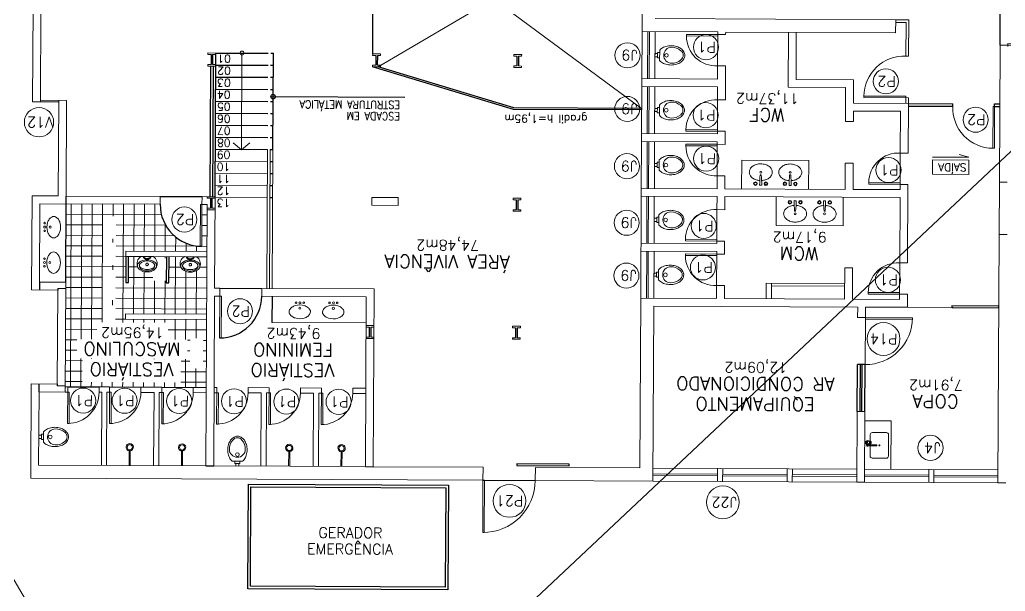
# Model space of a CAD drawing. Extents: x -1057 to 3416, y -340 to 4111.
# Drawn here: x -780.42 to -761.57, y 262.27 to 273.2 of the extents above; entities that cross this region are included whole.
import ezdxf
from ezdxf.enums import TextEntityAlignment as Align

# ---------------------------------------------------------------- set-up
doc = ezdxf.new("R2010")
doc.units = 0
doc.header["$LTSCALE"] = 50
doc.linetypes.add('CONTINU', pattern=[0])
doc.linetypes.add('DASHDOT', pattern=[1, 0.5, -0.25, 0, -0.25])
doc.layers.add('0.1', color=8, linetype='Continuous', lineweight=13)
doc.layers.add('medir projeto', color=6, linetype='Continuous')
doc.styles.add('80X50', font='romans.shx')
doc.styles.get("Standard").update_dxf_attribs({"font": 'romans.shx'})

# ---------------------------------------------------------------- blocks, each defined once
blk = doc.blocks.new('P60')
at = {"color": 252}
blk.add_lwpolyline([(-0.6, 0.06), (0, 0.06), (0, 0.03), (-0.6, 0.03)], close=True, dxfattribs=at)
at = {"color": 8}
blk.add_arc((-0.029, 0.06), 0.571, 87.1025, 180, dxfattribs=at)
blk = doc.blocks.new('Vaso')
for points in [[(0.03, -0.05), (0.03, 0), (-0.03, 0), (-0.03, -0.05)], [(0.05, -0.09), (0.05, -0.05), (-0.05, -0.05), (-0.05, -0.09)]]:
    blk.add_lwpolyline(points)
for points in [[(0.183, -0.31, -0.071776), (0.168, -0.413, -0.083144), (0.129, -0.494, -0.106699), (0.065, -0.552, -0.132564), (-0.002, -0.57, -0.132564), (-0.069, -0.552, -0.106699), (-0.133, -0.494, -0.083144), (-0.172, -0.413, -0.071776), (-0.187, -0.31, -0.071776), (-0.172, -0.207, -0.083144), (-0.133, -0.126, -0.060171), (-0.1, -0.09), (0.096, -0.09, -0.060171), (0.129, -0.126, -0.083144), (0.168, -0.207, -0.071776)], [(-0.088, -0.497, 0.2474), (0, -0.541, 0.2474), (0.088, -0.497, 0.197858), (0.152, -0.318, 0.418329), (0, -0.168, 0.418329), (-0.152, -0.318, 0.197858)]]:
    blk.add_lwpolyline(points, format="xyb", close=True)
blk.add_circle((-0.002, -0.22), 0.0352)
blk = doc.blocks.new('PIA')
for p, q in [((0, 0.245), (0.044, 0.245)), ((0.01, 0.23), (0.01, 0.06)), ((0.01, 0.215), (0.031, 0.215)), ((0.03, 0.175), (0.01, 0.175))]:
    blk.add_line(p, q)
blk.add_lwpolyline([(-0.01, 0.23), (-0.01, 0.06)])
for points in [[(0.08, 0.173), (0.08, 0.21, 0.133256), (0.078, 0.217, 0.106756), (0.073, 0.223, 0.082828), (0.065, 0.227, 0.071352), (0.055, 0.228, 0.071352), (0.045, 0.227, 0.082828), (0.037, 0.223, 0.106756), (0.032, 0.217, 0.133256), (0.03, 0.21), (0.03, 0.173)], [(-0.01, 0.175), (-0.205, 0.175, 0.414214), (-0.245, 0.135), (-0.245, -0.135, 0.414214), (-0.205, -0.175), (0.205, -0.175, 0.414214), (0.245, -0.135), (0.245, 0.135, 0.414214), (0.205, 0.175), (0.08, 0.175)]]:
    blk.add_lwpolyline(points, format="xyb")
blk.add_lwpolyline([(0.03, 0.173, 0.133256), (0.032, 0.166, 0.106756), (0.037, 0.16, 0.082828), (0.045, 0.157, 0.071352), (0.055, 0.155, 0.071352), (0.065, 0.157, 0.082828), (0.073, 0.16, 0.106756), (0.078, 0.166, 0.133256), (0.08, 0.173, 0.133256), (0.078, 0.179, 0.106756), (0.073, 0.185, 0.082828), (0.065, 0.189, 0.071352), (0.055, 0.19, 0.071352), (0.045, 0.189, 0.082828), (0.037, 0.185, 0.106756), (0.032, 0.179, 0.133256)], format="xyb", close=True)
at = {"color": 8}
for points in [[(0.046, 0.245, 0.263265), (0.037, 0.23), (0.037, 0.223)], [(0.073, 0.223), (0.073, 0.23, 0.546464), (0.048, 0.246, 0.546464)]]:
    blk.add_lwpolyline(points, format="xyb", dxfattribs=at)
blk.add_lwpolyline([(0.062, 0.165, 0.133256), (0.062, 0.167, 0.106756), (0.06, 0.169, 0.082828), (0.058, 0.17, 0.071352), (0.055, 0.171, 0.071352), (0.052, 0.17, 0.082828), (0.05, 0.169, 0.106756), (0.048, 0.167, 0.133256), (0.047, 0.165, 0.133256), (0.048, 0.163, 0.106756), (0.05, 0.162, 0.082828), (0.052, 0.16, 0.071352), (0.055, 0.16, 0.071352), (0.058, 0.16, 0.082828), (0.06, 0.162, 0.106756), (0.062, 0.163, 0.133256)], format="xyb", close=True, dxfattribs=at)
blk.add_circle((0, 0), 0.01)
for centre, radius, start, end in [((0, 0.23), 0.015, 311.8103, 228.1897), ((0, 0.23), 0.01, 0.0002, 180.0002), ((0.044, 0.255), 0.01, 270, 294.62), ((0, 0.06), 0.01, 180.0001, 0.0001)]:
    blk.add_arc(centre, radius, start, end)
for centre, radius, start, end in [((0.055, 0.23), 0.035, 315.5847, 154.6231), ((0.055, 0.23), 0.035, 205.3769, 224.4153), ((0, 0.06), 0.0125, 143.1301, 36.8699)]:
    blk.add_arc(centre, radius, start, end, dxfattribs=at)
blk = doc.blocks.new('Cuba')
blk.add_lwpolyline([(0.001, 0.05), (-0.007, 0.05, -0.389688), (-0.009, 0.052, -0.017234), (-0.019, 0.248, -0.418769), (-0.017, 0.25), (0.001, 0.25), (0.019, 0.25, -0.418769), (0.021, 0.248, -0.017234), (0.011, 0.052, -0.389688), (0.009, 0.05)], format="xyb", close=True)
blk.add_lwpolyline([(-0.016, 0.16, 0.059592), (-0.087, 0.147, 0.084248), (-0.156, 0.113, 0.106469), (-0.205, 0.058, 0.130159), (-0.22, 0, 0.130159), (-0.205, -0.058, 0.106469), (-0.156, -0.113, 0.084248), (-0.087, -0.147, 0.073281), (0, -0.16, 0.073281), (0.087, -0.147, 0.084248), (0.156, -0.113, 0.106469), (0.205, -0.058, 0.130159), (0.22, 0, 0.130159), (0.205, 0.058, 0.106469), (0.156, 0.113, 0.084248), (0.087, 0.147, 0.058268), (0.018, 0.159, 0.073281)], format="xyb")
for centre, radius in [((-0.099, 0.22), 0.035), ((0.101, 0.22), 0.035), ((0, 0), 0.0175)]:
    blk.add_circle(centre, radius)
at = {"color": 8}
for centre, radius in [((-0.099, 0.22), 0.025), ((-0.099, 0.22), 0.024), ((0.101, 0.22), 0.025), ((0.101, 0.22), 0.024)]:
    blk.add_circle(centre, radius, dxfattribs=at)
blk = doc.blocks.new('ÁREA')
for p in [(0.00005, 0.00376), (0, 0)]:
    blk.add_attdef('COMPARTIMENTO', text='', height=0.0025).set_placement(p, align=Align.CENTER)
at = {"color": 1}
for p in [(-0.00005, -0.00376), (-0.0001, -0.00752)]:
    blk.add_attdef('ÁREA', text='', height=0.002, dxfattribs=at).set_placement(p, align=Align.CENTER)
blk = doc.blocks.new('P80')
for points in [[(0, 0.86), (0, 0.83), (0.15, 0.83), (0.15, 0.86)], [(0, 0), (0, 0.03), (0.15, 0.03), (0.15, 0)]]:
    blk.add_lwpolyline(points)
blk.add_lwpolyline([(-0.8, 0.06), (0, 0.06), (0, 0.03), (-0.8, 0.03)], close=True)
at = {"color": 8}
blk.add_arc((-0.025, 0.056), 0.775, 88.1408, 179.6698, dxfattribs=at)
blk = doc.blocks.new('Chuveiro')
at = {"lineweight": -2}
for p, q in [((-0.28, 0), (-0.301, 0)), ((0, 0), (-0.28, 0)), ((-0.28, -0.02), (-0.301, -0.02)), ((0, -0.02), (-0.28, -0.02))]:
    blk.add_line(p, q, dxfattribs=at)
at = {"color": 8, "lineweight": -2}
blk.add_circle((-0.35, -0.01), 0.05, dxfattribs=at)
at = {"lineweight": -2}
blk.add_arc((-0.35, -0.01), 0.07, 8.2132, 351.7868, dxfattribs=at)
blk = doc.blocks.new('MIC')
for p, q in [((0, 0), (0, 0.111)), ((0.294, 0.002), (0.294, 0)), ((0, -0.112), (0, 0)), ((0.294, 0), (0.294, -0.002))]:
    blk.add_line(p, q)
for points in [[(0, 0.053, -0.473116), (0.005, 0.056), (0.025, 0.051, -0.362542), (0.031, 0.043), (0.033, 0.028, 0.564769), (0.039, 0.023)], [(0.002, 0.08), (0.034, 0.057, -0.1805), (0.041, 0.045), (0.043, 0.032, 0.35029), (0.049, 0.026, -0.252034), (0.063, 0.019)], [(0.064, 0.016, -0.100603), (0.082, 0.1, -0.114611), (0.123, 0.161, -0.309836), (0.21, 0.175, -0.309836)], [(0.161, -0.146), (0.165, -0.147, 0.189039), (0.197, -0.145, 0.189014), (0.26, -0.08, 0.116802), (0.275, 0, 0.116802), (0.26, 0.08, 0.189014), (0.197, 0.145, 0.189039), (0.165, 0.147), (0.161, 0.146)], [(0, -0.053, 0.473116), (0.005, -0.056), (0.025, -0.052, 0.362542), (0.031, -0.043), (0.033, -0.029, -0.564769), (0.039, -0.023)], [(0.002, -0.081), (0.034, -0.057, 0.1805), (0.041, -0.046), (0.043, -0.032, -0.35029), (0.049, -0.026, 0.252034), (0.063, -0.02)], [(0.064, -0.016, 0.100603), (0.082, -0.1, 0.114611), (0.123, -0.161, 0.309836), (0.21, -0.175, 0.309836)]]:
    blk.add_lwpolyline(points, format="xyb")
blk.add_lwpolyline([(0.247, 0), (0.247, -0.008, -0.102017), (0.231, -0.09, -0.100634), (0.2, -0.137, -0.31043), (0.159, -0.144, -0.029837), (0.153, -0.143, -0.193887), (0.101, -0.08, -0.096635), (0.085, 0, -0.096635), (0.101, 0.08, -0.193887), (0.153, 0.142, -0.029837), (0.159, 0.144, -0.31043), (0.2, 0.137, -0.100634), (0.231, 0.09, -0.102017), (0.247, 0.008)], format="xyb", close=True)
blk.add_circle((0.046, 0), 0.0075)
at = {"linetype": 'DASHDOT'}
blk.add_circle((0.152, 0), 0.024, dxfattribs=at)
for centre, radius, start, end in [((0.138, 0.032), 0.161, 69.9635, 146.7254), ((0.014, 0.111), 0.0142, 142.0649, 179.055), ((0.046, 0), 0.024, 251.9674, 108.0326), ((0.139, 0.048), 0.146, 35.2589, 68.1534), ((0.035, -0.011), 0.264, 26.2626, 32.6613), ((-0.029, -0.043), 0.336, 21.0674, 26.2626), ((0.16, 0.03), 0.134, 1.8451, 21.0674), ((-0.722, 0.002), 1.016, 360, 1.8451), ((0.014, -0.111), 0.0142, 180.945, 217.9351), ((0.138, -0.032), 0.161, 213.2746, 290.0365), ((0.139, -0.048), 0.146, 291.8466, 324.7411), ((0.035, 0.011), 0.264, 327.3387, 333.7374), ((-0.029, 0.043), 0.336, 333.7374, 338.9326), ((0.16, -0.03), 0.134, 338.9326, 358.1549), ((-0.722, -0.002), 1.016, 358.1549, 360)]:
    blk.add_arc(centre, radius, start, end)

msp = doc.modelspace()

# ---------------------------------------------------------------- linework, layer by layer
at = {"layer": '0.1', "color": 8, "linetype": 'CONTINU', "lineweight": -2}
for p, q in [((-773.665, 272.55), (-773.652, 275.3)), ((-761.664, 272.718), (-761.661, 273.518)), ((-776.756, 272.536), (-776.756, 272.346)), ((-776.726, 272.536), (-776.726, 272.346)), ((-776.679, 269.815), (-776.665, 272.565)), ((-776.665, 272.565), (-775.665, 272.56)), ((-775.615, 272.56), (-775.565, 272.56)), ((-775.574, 270.72), (-775.565, 272.56)), ((-773.606, 272.52), (-773.607, 272.33)), ((-773.576, 272.52), (-773.577, 272.33)), ((-770.906, 272.507), (-770.907, 272.317)), ((-770.876, 272.507), (-770.877, 272.317)), ((-776.767, 272.316), (-776.779, 269.816)), ((-776.717, 272.316), (-776.729, 269.816)), ((-776.667, 272.335), (-775.667, 272.33)), ((-775.617, 272.33), (-775.567, 272.33)), ((-770.971, 271.487), (-773.667, 272.3)), ((-770.966, 271.517), (-773.561, 272.3)), ((-776.668, 272.105), (-775.668, 272.1)), ((-775.618, 272.1), (-775.568, 272.1)), ((-776.669, 271.875), (-775.669, 271.87)), ((-775.619, 271.87), (-775.569, 271.87)), ((-776.67, 271.645), (-775.67, 271.64)), ((-775.62, 271.64), (-775.57, 271.64)), ((-773.052, 271.717), (-775.608, 271.73)), ((-768.521, 271.475), (-770.971, 271.487)), ((-768.521, 271.505), (-770.966, 271.517)), ((-763.42, 271.6), (-762.57, 271.596)), ((-763.42, 271.55), (-762.57, 271.546)), ((-762.57, 271.546), (-762.57, 271.596)), ((-761.77, 271.592), (-761.67, 271.591)), ((-761.77, 271.542), (-761.77, 271.592)), ((-761.77, 271.542), (-761.67, 271.541)), ((-776.671, 271.415), (-775.671, 271.41)), ((-775.621, 271.41), (-775.571, 271.41)), ((-776.672, 271.185), (-775.672, 271.18)), ((-775.622, 271.18), (-775.572, 271.18)), ((-776.673, 270.955), (-775.673, 270.95)), ((-775.623, 270.95), (-775.573, 270.95)), ((-776.674, 270.725), (-775.674, 270.72)), ((-775.624, 270.72), (-775.574, 270.72)), ((-775.626, 270.49), (-775.576, 270.49)), ((-775.627, 270.26), (-775.577, 270.26)), ((-775.628, 270.03), (-775.578, 270.03)), ((-779.537, 268.179), (-779.529, 269.829)), ((-777.729, 269.82), (-776.929, 269.817)), ((-776.769, 269.786), (-776.77, 269.596)), ((-776.739, 269.786), (-776.74, 269.596)), ((-775.629, 269.8), (-775.579, 269.8)), ((-770.919, 269.757), (-770.92, 269.567)), ((-770.889, 269.757), (-770.89, 269.567)), ((-778.385, 268.674), (-778.387, 268.174)), ((-778.337, 268.173), (-778.335, 268.673)), ((-777.61, 268.67), (-777.612, 268.17)), ((-777.562, 268.17), (-777.56, 268.67)), ((-780.037, 268.182), (-780.038, 268.032)), ((-779.688, 268.06), (-779.688, 268.03)), ((-778.387, 268.174), (-778.337, 268.173)), ((-777.612, 268.17), (-777.562, 268.17)), ((-776.588, 268.065), (-775.788, 268.061)), ((-775.588, 267.91), (-775.591, 267.41)), ((-773.731, 267.321), (-773.732, 267.131)), ((-773.701, 267.321), (-773.702, 267.131)), ((-770.931, 267.307), (-770.932, 267.117)), ((-770.901, 267.307), (-770.902, 267.117)), ((-764.399, 265.705), (-764.395, 266.605)), ((-764.245, 266.604), (-764.395, 266.605)), ((-764.339, 265.704), (-764.335, 266.604)), ((-764.309, 265.704), (-764.305, 266.604)), ((-764.249, 265.704), (-764.245, 266.604)), ((-780.047, 266.082), (-780.047, 266.232)), ((-779.697, 266.23), (-779.697, 266.2)), ((-779.497, 266.179), (-778.897, 266.176)), ((-778.697, 266.175), (-778.097, 266.172)), ((-777.697, 266.17), (-777.097, 266.167)), ((-776.854, 264.666), (-776.704, 264.665)), ((-773.804, 264.651), (-773.654, 264.65)), ((-771.556, 264.39), (-770.556, 264.385))]:
    msp.add_line(p, q, dxfattribs=at)
at = {"layer": '0.1', "color": 8, "linetype": 'DASHDOT', "ltscale": 0.3}
for p, q in [((-773.652, 275.3), (-768.521, 271.505)), ((-773.561, 272.3), (-768.502, 275.275))]:
    msp.add_line(p, q, dxfattribs=at)
at = {"layer": '0.1', "color": 7}
for p, q in [((-768.513, 272.975), (-768.502, 275.275)), ((-780.161, 273.433), (-780.17, 271.633)), ((-780.011, 273.432), (-780.02, 271.632)), ((-763.662, 273.201), (-768.262, 273.224)), ((-763.663, 272.951), (-763.662, 273.201)), ((-767.063, 272.968), (-768.513, 272.975)), ((-767.064, 272.918), (-767.063, 272.968)), ((-766.914, 272.917), (-766.913, 272.967)), ((-763.663, 272.951), (-766.913, 272.967)), ((-765.718, 271.911), (-765.713, 272.961)), ((-765.568, 272.061), (-765.563, 272.961)), ((-767.064, 272.918), (-766.914, 272.917)), ((-761.677, 270.091), (-761.664, 272.718)), ((-761.664, 272.718), (-761.514, 272.717)), ((-767.068, 272.068), (-767.067, 272.318)), ((-766.917, 272.317), (-767.067, 272.318)), ((-766.92, 271.667), (-766.917, 272.317)), ((-767.068, 272.068), (-768.518, 272.075)), ((-768.518, 271.925), (-768.518, 272.075)), ((-765.568, 272.061), (-764.468, 272.055)), ((-764.47, 271.605), (-764.468, 272.055)), ((-767.068, 271.918), (-768.518, 271.925)), ((-767.07, 271.668), (-767.068, 271.918)), ((-765.718, 271.911), (-764.619, 271.906)), ((-764.622, 271.256), (-764.619, 271.906)), ((-780.17, 271.633), (-780.02, 271.632)), ((-779.67, 271.66), (-779.679, 269.83)), ((-779.52, 271.659), (-779.529, 269.829)), ((-766.92, 271.667), (-767.07, 271.668)), ((-764.472, 271.255), (-764.471, 271.455)), ((-763.571, 271.451), (-764.471, 271.455)), ((-763.42, 271.6), (-764.47, 271.605)), ((-763.575, 270.651), (-763.571, 271.451)), ((-763.425, 270.65), (-763.42, 271.6)), ((-764.472, 271.255), (-764.622, 271.256)), ((-767.073, 271.018), (-767.073, 271.068)), ((-767.073, 271.068), (-766.923, 271.067)), ((-766.924, 270.817), (-766.923, 271.067)), ((-768.524, 270.875), (-768.523, 271.025)), ((-767.073, 271.018), (-768.523, 271.025)), ((-767.074, 270.868), (-768.524, 270.875)), ((-767.074, 270.818), (-767.074, 270.868)), ((-767.074, 270.818), (-766.924, 270.817)), ((-763.425, 270.65), (-763.575, 270.651)), ((-764.628, 269.956), (-764.626, 270.456)), ((-764.476, 270.455), (-764.626, 270.456)), ((-764.478, 269.955), (-764.476, 270.455)), ((-767.078, 269.968), (-767.077, 270.218)), ((-766.927, 270.217), (-767.077, 270.218)), ((-766.928, 269.967), (-766.927, 270.217)), ((-768.529, 269.825), (-768.528, 269.975)), ((-767.078, 269.968), (-768.528, 269.975)), ((-764.628, 269.956), (-766.928, 269.967)), ((-763.578, 269.951), (-764.478, 269.955)), ((-763.578, 269.951), (-763.578, 270.051)), ((-763.578, 270.051), (-763.428, 270.05)), ((-763.435, 268.55), (-763.428, 270.05)), ((-761.527, 270.091), (-761.677, 270.091)), ((-780.179, 269.833), (-780.188, 268.033)), ((-780.179, 269.833), (-779.679, 269.83)), ((-779.529, 269.829), (-777.729, 269.82)), ((-777.729, 269.82), (-777.73, 269.67)), ((-776.93, 269.667), (-776.929, 269.817)), ((-776.929, 269.817), (-776.679, 269.815)), ((-776.688, 268.065), (-776.679, 269.815)), ((-767.079, 269.818), (-768.529, 269.825)), ((-767.08, 269.568), (-767.079, 269.818)), ((-766.93, 269.567), (-766.929, 269.817)), ((-763.579, 269.801), (-766.929, 269.817)), ((-763.585, 268.551), (-763.579, 269.801)), ((-780.03, 269.682), (-780.037, 268.182)), ((-780.03, 269.682), (-777.73, 269.67)), ((-776.93, 269.667), (-776.83, 269.666)), ((-776.854, 264.666), (-776.83, 269.666)), ((-766.93, 269.567), (-767.08, 269.568)), ((-761.706, 264.341), (-761.682, 269.091)), ((-761.532, 269.091), (-761.682, 269.091)), ((-768.534, 268.775), (-768.533, 268.925)), ((-767.083, 268.918), (-768.533, 268.925)), ((-767.083, 268.918), (-767.083, 268.968)), ((-767.083, 268.968), (-766.933, 268.967)), ((-766.934, 268.717), (-766.933, 268.967)), ((-767.084, 268.768), (-768.534, 268.775)), ((-767.084, 268.718), (-767.084, 268.768)), ((-767.084, 268.718), (-766.934, 268.717)), ((-764.638, 267.856), (-764.636, 268.456)), ((-764.636, 268.456), (-764.486, 268.455)), ((-764.488, 267.855), (-764.486, 268.455)), ((-763.435, 268.55), (-763.585, 268.551)), ((-780.037, 268.182), (-779.537, 268.179)), ((-779.537, 268.179), (-779.547, 266.079)), ((-776.588, 268.065), (-776.688, 268.065)), ((-776.588, 268.065), (-776.588, 267.915)), ((-773.638, 268.05), (-775.788, 268.061)), ((-775.788, 268.061), (-775.788, 267.911)), ((-767.088, 267.868), (-767.087, 268.118)), ((-766.937, 268.117), (-767.087, 268.118)), ((-766.938, 267.867), (-766.937, 268.117)), ((-780.188, 268.033), (-779.688, 268.03)), ((-779.688, 268.03), (-779.697, 266.23)), ((-776.704, 264.665), (-776.688, 267.915)), ((-776.588, 267.915), (-776.688, 267.915)), ((-773.788, 267.901), (-775.788, 267.911)), ((-773.804, 264.651), (-773.788, 267.901)), ((-773.654, 264.65), (-773.638, 268.05)), ((-768.554, 264.625), (-768.538, 267.875)), ((-767.088, 267.868), (-768.538, 267.875)), ((-764.638, 267.856), (-766.938, 267.867)), ((-763.588, 267.851), (-763.588, 267.951)), ((-763.588, 267.951), (-763.438, 267.95)), ((-763.439, 267.7), (-763.438, 267.95)), ((-768.306, 264.374), (-768.289, 267.724)), ((-764.389, 267.705), (-768.289, 267.724)), ((-763.588, 267.851), (-764.488, 267.855)), ((-764.39, 267.505), (-764.389, 267.705)), ((-764.24, 267.504), (-764.239, 267.704)), ((-763.439, 267.7), (-764.239, 267.704)), ((-764.39, 267.505), (-764.24, 267.504)), ((-780.197, 266.233), (-780.206, 264.433)), ((-780.197, 266.233), (-779.697, 266.23)), ((-780.047, 266.082), (-780.054, 264.682)), ((-780.047, 266.082), (-779.547, 266.079)), ((-764.406, 264.355), (-764.399, 265.705)), ((-764.249, 265.704), (-764.399, 265.705)), ((-764.256, 264.354), (-764.249, 265.704)), ((-776.854, 264.666), (-780.054, 264.682)), ((-773.804, 264.651), (-776.704, 264.665)), ((-771.554, 264.64), (-773.654, 264.65)), ((-771.556, 264.39), (-771.554, 264.64)), ((-770.554, 264.635), (-770.556, 264.385)), ((-768.554, 264.625), (-770.554, 264.635)), ((-771.556, 264.39), (-780.206, 264.433)), ((-768.306, 264.374), (-770.556, 264.385)), ((-764.256, 264.354), (-764.406, 264.355)), ((-761.706, 264.341), (-761.556, 264.341))]:
    msp.add_line(p, q, dxfattribs=at)
at = {"layer": '0.1', "color": 8}
for p, q in [((-763.662, 273.201), (-763.412, 273.2)), ((-763.662, 273.151), (-763.462, 273.15)), ((-763.466, 272.508), (-763.462, 273.15)), ((-763.416, 272.507), (-763.412, 273.2)), ((-768.518, 272.075), (-768.513, 272.975)), ((-768.408, 272.075), (-768.403, 272.975)), ((-768.373, 272.974), (-768.378, 272.074)), ((-768.263, 272.974), (-768.268, 272.074)), ((-767.067, 272.318), (-767.064, 272.918)), ((-776.816, 272.536), (-776.815, 272.566)), ((-776.756, 272.536), (-776.816, 272.536)), ((-776.665, 272.565), (-776.815, 272.566)), ((-776.666, 272.535), (-776.726, 272.536)), ((-776.666, 272.535), (-776.665, 272.565)), ((-776.165, 272.563), (-776.175, 270.712)), ((-773.666, 272.52), (-773.665, 272.55)), ((-773.606, 272.52), (-773.666, 272.52)), ((-773.515, 272.55), (-773.665, 272.55)), ((-773.516, 272.52), (-773.576, 272.52)), ((-773.516, 272.52), (-773.515, 272.55)), ((-770.966, 272.507), (-770.965, 272.537)), ((-770.906, 272.507), (-770.966, 272.507)), ((-770.815, 272.536), (-770.965, 272.537)), ((-770.816, 272.506), (-770.876, 272.507)), ((-770.816, 272.506), (-770.815, 272.536)), ((-763.466, 272.508), (-763.416, 272.507)), ((-776.817, 272.316), (-776.816, 272.346)), ((-776.667, 272.315), (-776.817, 272.316)), ((-776.756, 272.346), (-776.816, 272.346)), ((-776.666, 272.345), (-776.726, 272.346)), ((-776.667, 272.315), (-776.666, 272.345)), ((-773.667, 272.3), (-773.667, 272.33)), ((-773.607, 272.33), (-773.667, 272.33)), ((-773.517, 272.3), (-773.667, 272.3)), ((-773.517, 272.33), (-773.577, 272.33)), ((-773.517, 272.3), (-773.517, 272.33)), ((-770.967, 272.287), (-770.967, 272.317)), ((-770.907, 272.317), (-770.967, 272.317)), ((-770.817, 272.286), (-770.967, 272.287)), ((-770.817, 272.316), (-770.877, 272.317)), ((-770.817, 272.286), (-770.817, 272.316)), ((-768.523, 271.025), (-768.518, 271.925)), ((-768.413, 271.025), (-768.408, 271.925)), ((-768.378, 271.924), (-768.383, 271.024)), ((-768.268, 271.924), (-768.273, 271.024)), ((-780.02, 271.662), (-779.52, 271.659)), ((-767.073, 271.068), (-767.07, 271.668)), ((-763.47, 271.6), (-763.469, 271.738)), ((-763.42, 271.6), (-763.419, 271.707)), ((-779.67, 271.63), (-780.02, 271.632)), ((-776.175, 270.712), (-776.331, 270.847)), ((-776.175, 270.712), (-776.016, 270.846)), ((-768.528, 269.975), (-768.524, 270.875)), ((-768.418, 269.975), (-768.414, 270.875)), ((-768.384, 270.874), (-768.388, 269.974)), ((-768.274, 270.874), (-768.278, 269.974)), ((-767.077, 270.218), (-767.074, 270.818)), ((-766.609, 269.966), (-766.607, 270.516)), ((-765.324, 270.509), (-766.607, 270.516)), ((-765.327, 269.959), (-765.324, 270.509)), ((-763.575, 270.651), (-763.578, 270.051)), ((-761.677, 270.091), (-761.682, 269.091)), ((-776.679, 269.815), (-776.829, 269.816)), ((-776.829, 269.786), (-776.829, 269.816)), ((-776.769, 269.786), (-776.829, 269.786)), ((-776.679, 269.785), (-776.739, 269.786)), ((-776.679, 269.785), (-776.679, 269.815)), ((-773.679, 269.801), (-773.68, 269.651)), ((-773.679, 269.801), (-773.179, 269.798)), ((-773.179, 269.798), (-773.18, 269.648)), ((-770.829, 269.786), (-770.979, 269.787)), ((-770.979, 269.757), (-770.979, 269.787)), ((-770.919, 269.757), (-770.979, 269.757)), ((-770.829, 269.756), (-770.889, 269.757)), ((-770.829, 269.756), (-770.829, 269.786)), ((-768.533, 268.925), (-768.529, 269.825)), ((-768.423, 268.925), (-768.419, 269.825)), ((-768.389, 269.824), (-768.393, 268.924)), ((-768.279, 269.824), (-768.283, 268.924)), ((-765.949, 269.812), (-765.951, 269.262)), ((-764.666, 269.806), (-764.669, 269.256)), ((-776.83, 269.566), (-776.83, 269.596)), ((-776.77, 269.596), (-776.83, 269.596)), ((-776.68, 269.565), (-776.83, 269.566)), ((-776.68, 269.595), (-776.74, 269.596)), ((-776.68, 269.565), (-776.68, 269.595)), ((-773.68, 269.651), (-773.18, 269.648)), ((-770.98, 269.537), (-770.98, 269.567)), ((-770.92, 269.567), (-770.98, 269.567)), ((-770.83, 269.566), (-770.89, 269.567)), ((-770.83, 269.536), (-770.83, 269.566)), ((-767.083, 268.968), (-767.08, 269.568)), ((-770.83, 269.536), (-770.98, 269.537)), ((-764.669, 269.256), (-765.951, 269.262)), ((-778.385, 268.674), (-778.384, 268.774)), ((-778.385, 268.674), (-776.835, 268.666)), ((-778.384, 268.774), (-776.834, 268.766)), ((-768.538, 267.875), (-768.534, 268.775)), ((-768.428, 267.875), (-768.424, 268.775)), ((-768.394, 268.774), (-768.398, 267.874)), ((-768.284, 268.774), (-768.288, 267.874)), ((-767.087, 268.118), (-767.084, 268.718)), ((-763.585, 268.551), (-763.588, 267.951)), ((-779.688, 268.06), (-779.538, 268.059)), ((-766.138, 267.863), (-766.137, 268.163)), ((-764.637, 268.156), (-766.137, 268.163)), ((-766.038, 267.863), (-766.037, 268.163)), ((-766.037, 268.113), (-764.637, 268.106)), ((-778.391, 267.474), (-778.39, 267.574)), ((-778.39, 267.574), (-776.84, 267.566)), ((-764.24, 267.504), (-764.245, 266.604)), ((-778.391, 267.474), (-776.841, 267.466)), ((-773.791, 267.401), (-775.591, 267.41)), ((-773.641, 267.35), (-773.791, 267.351)), ((-773.791, 267.321), (-773.791, 267.351)), ((-773.731, 267.321), (-773.791, 267.321)), ((-773.641, 267.32), (-773.701, 267.321)), ((-773.641, 267.32), (-773.641, 267.35)), ((-770.841, 267.337), (-770.991, 267.337)), ((-770.991, 267.307), (-770.991, 267.337)), ((-770.931, 267.307), (-770.991, 267.307)), ((-770.841, 267.307), (-770.901, 267.307)), ((-770.841, 267.307), (-770.841, 267.337)), ((-773.792, 267.101), (-773.792, 267.131)), ((-773.732, 267.131), (-773.792, 267.131)), ((-773.642, 267.13), (-773.702, 267.131)), ((-773.642, 267.1), (-773.642, 267.13)), ((-770.992, 267.087), (-770.992, 267.117)), ((-770.932, 267.117), (-770.992, 267.117)), ((-770.842, 267.117), (-770.902, 267.117)), ((-770.842, 267.087), (-770.842, 267.117)), ((-773.642, 267.1), (-773.792, 267.101)), ((-770.842, 267.087), (-770.992, 267.087)), ((-779.697, 266.2), (-779.547, 266.199)), ((-779.547, 266.179), (-779.497, 266.179)), ((-778.897, 266.176), (-778.697, 266.175)), ((-778.897, 266.076), (-778.897, 266.176)), ((-778.097, 266.172), (-777.697, 266.17)), ((-778.097, 266.072), (-778.097, 266.172)), ((-777.097, 266.167), (-776.847, 266.166)), ((-777.097, 266.067), (-777.097, 266.167)), ((-779.547, 266.079), (-779.467, 266.079)), ((-778.897, 266.076), (-778.847, 266.076)), ((-778.854, 264.676), (-778.847, 266.076)), ((-778.754, 264.675), (-778.747, 266.075)), ((-778.747, 266.075), (-778.667, 266.075)), ((-778.097, 266.072), (-777.847, 266.071)), ((-777.854, 264.671), (-777.847, 266.071)), ((-777.754, 264.671), (-777.747, 266.071)), ((-777.747, 266.071), (-777.667, 266.07)), ((-777.097, 266.067), (-776.847, 266.066)), ((-776.697, 266.165), (-776.647, 266.165)), ((-776.697, 266.065), (-776.617, 266.065)), ((-776.047, 266.162), (-775.647, 266.16)), ((-776.047, 266.062), (-776.047, 266.162)), ((-776.047, 266.062), (-775.797, 266.061)), ((-775.804, 264.661), (-775.797, 266.061)), ((-775.704, 264.66), (-775.697, 266.06)), ((-775.697, 266.06), (-775.617, 266.06)), ((-775.047, 266.157), (-774.647, 266.155)), ((-775.047, 266.057), (-775.047, 266.157)), ((-775.047, 266.057), (-774.797, 266.056)), ((-774.804, 264.656), (-774.797, 266.056)), ((-774.704, 264.656), (-774.697, 266.056)), ((-774.697, 266.056), (-774.617, 266.055)), ((-774.047, 266.152), (-773.797, 266.151)), ((-774.047, 266.052), (-774.047, 266.152)), ((-774.047, 266.052), (-773.797, 266.051)), ((-764.25, 265.53), (-763.75, 265.527)), ((-763.75, 265.527), (-763.755, 264.602)), ((-781.881, 264.789), (-778.164, 258.47)), ((-768.305, 264.514), (-767.072, 264.508)), ((-767.072, 264.478), (-768.305, 264.484)), ((-768.304, 264.624), (-764.405, 264.605)), ((-766.972, 264.507), (-765.738, 264.501)), ((-765.738, 264.471), (-766.972, 264.477)), ((-764.405, 264.465), (-765.639, 264.471)), ((-765.638, 264.501), (-764.405, 264.495)), ((-764.255, 264.604), (-761.705, 264.591)), ((-764.255, 264.494), (-763.03, 264.488)), ((-762.93, 264.487), (-761.705, 264.481)), ((-764.406, 264.355), (-768.306, 264.374)), ((-761.706, 264.341), (-764.256, 264.354)), ((-763.03, 264.458), (-764.255, 264.464)), ((-761.705, 264.451), (-762.93, 264.457))]:
    msp.add_line(p, q, dxfattribs=at)
at = {"layer": '0.1', "color": 8, "linetype": 'DASHDOT', "ltscale": 0.2}
for p, q in [((-775.688, 268.06), (-775.674, 270.72)), ((-775.638, 268.06), (-775.624, 270.72)), ((-775.588, 268.06), (-775.574, 270.72)), ((-776.676, 270.495), (-775.676, 270.49)), ((-776.677, 270.265), (-775.677, 270.26)), ((-776.678, 270.035), (-775.678, 270.03)), ((-776.679, 269.805), (-775.679, 269.8))]:
    msp.add_line(p, q, dxfattribs=at)
at = {"layer": '0.1', "color": 8, "linetype": 'CONTINU'}
for p, q in [((-762.959, 270.574), (-762.265, 270.571)), ((-762.265, 270.571), (-762.446, 270.623)), ((-779.43, 269.679), (-779.447, 266.179)), ((-779.23, 269.678), (-779.242, 267.093)), ((-779.03, 269.677), (-779.042, 267.092)), ((-778.83, 269.676), (-778.841, 267.414)), ((-778.63, 269.675), (-778.631, 269.441)), ((-778.43, 269.674), (-778.441, 267.412)), ((-778.23, 269.673), (-778.234, 268.773)), ((-778.03, 269.672), (-778.034, 268.772)), ((-777.83, 269.671), (-777.834, 268.771)), ((-777.705, 269.47), (-779.531, 269.479)), ((-776.831, 269.466), (-776.931, 269.467)), ((-778.827, 269.276), (-779.532, 269.279)), ((-777.624, 269.27), (-778.572, 269.275)), ((-777.632, 269.283), (-777.634, 268.77)), ((-776.832, 269.266), (-776.932, 269.267)), ((-778.828, 269.076), (-779.533, 269.079)), ((-778.633, 269.008), (-778.633, 268.941)), ((-777.462, 269.069), (-778.573, 269.075)), ((-777.433, 269.045), (-777.434, 268.769)), ((-776.833, 269.066), (-776.933, 269.067)), ((-778.829, 268.876), (-779.534, 268.879)), ((-776.964, 268.867), (-778.574, 268.875)), ((-777.233, 268.926), (-777.234, 268.768)), ((-777.034, 268.873), (-777.034, 268.767)), ((-776.834, 268.866), (-776.934, 268.867)), ((-778.83, 268.676), (-779.535, 268.679)), ((-778.091, 268.672), (-778.575, 268.675)), ((-778.235, 268.673), (-778.24, 267.573)), ((-777.265, 268.668), (-777.868, 268.671)), ((-777.835, 268.671), (-777.835, 268.648)), ((-777.635, 268.67), (-777.635, 268.637)), ((-777.435, 268.669), (-777.44, 267.569)), ((-777.101, 268.667), (-777.235, 268.668)), ((-777.235, 268.668), (-777.235, 268.667)), ((-776.835, 268.666), (-777.042, 268.667)), ((-777.035, 268.667), (-777.035, 268.665)), ((-778.386, 268.474), (-779.536, 268.479)), ((-778.635, 268.508), (-778.636, 268.414)), ((-778.16, 268.473), (-778.336, 268.473)), ((-777.611, 268.47), (-777.613, 268.47)), ((-777.334, 268.469), (-777.561, 268.47)), ((-776.836, 268.466), (-776.974, 268.467)), ((-778.832, 268.276), (-779.537, 268.279)), ((-778.387, 268.274), (-778.577, 268.275)), ((-777.869, 268.271), (-778.337, 268.273)), ((-778.036, 268.381), (-778.04, 267.572)), ((-777.612, 268.27), (-777.614, 268.27)), ((-776.837, 268.266), (-777.562, 268.27)), ((-777.236, 268.385), (-777.24, 267.568)), ((-777.036, 268.401), (-777.04, 267.567)), ((-778.833, 268.076), (-779.538, 268.079)), ((-776.838, 268.066), (-778.578, 268.075)), ((-777.837, 268.204), (-777.84, 267.571)), ((-777.637, 268.203), (-777.64, 267.57)), ((-778.834, 267.876), (-779.539, 267.879)), ((-776.839, 267.866), (-778.579, 267.875)), ((-778.835, 267.676), (-779.54, 267.679)), ((-778.639, 267.836), (-778.639, 267.742)), ((-776.84, 267.666), (-778.58, 267.675)), ((-763.439, 267.7), (-761.689, 267.691)), ((-778.836, 267.476), (-779.541, 267.479)), ((-778.391, 267.474), (-778.581, 267.475)), ((-778.241, 267.473), (-778.241, 267.411)), ((-778.041, 267.472), (-778.041, 267.41)), ((-777.841, 267.471), (-777.841, 267.409)), ((-777.641, 267.47), (-777.641, 267.408)), ((-777.441, 267.469), (-777.442, 267.084)), ((-777.241, 267.468), (-777.242, 267.083)), ((-777.041, 267.467), (-777.042, 267.106)), ((-778.941, 267.276), (-779.542, 267.279)), ((-776.842, 267.266), (-777.575, 267.27)), ((-779.322, 267.078), (-779.542, 267.079)), ((-777.159, 267.068), (-777.209, 267.068)), ((-776.843, 267.066), (-776.904, 267.066)), ((-779.323, 266.878), (-779.543, 266.879)), ((-777.16, 266.868), (-777.21, 266.868)), ((-776.844, 266.866), (-776.905, 266.866)), ((-779.218, 266.678), (-779.544, 266.679)), ((-779.244, 266.718), (-779.247, 266.178)), ((-779.044, 266.717), (-779.044, 266.716)), ((-778.844, 266.716), (-778.844, 266.715)), ((-778.644, 266.715), (-778.644, 266.714)), ((-778.444, 266.714), (-778.444, 266.713)), ((-778.244, 266.713), (-778.244, 266.712)), ((-778.044, 266.712), (-778.044, 266.711)), ((-777.844, 266.711), (-777.844, 266.71)), ((-777.644, 266.71), (-777.644, 266.709)), ((-777.444, 266.709), (-777.444, 266.708)), ((-777.161, 266.668), (-777.331, 266.668)), ((-777.244, 266.708), (-777.247, 266.168)), ((-776.844, 266.666), (-776.906, 266.666)), ((-779.219, 266.478), (-779.545, 266.479)), ((-776.845, 266.466), (-777.332, 266.468)), ((-777.045, 266.528), (-777.047, 266.167)), ((-779.219, 266.278), (-779.546, 266.279)), ((-779.046, 266.269), (-779.047, 266.177)), ((-778.846, 266.268), (-778.847, 266.176)), ((-778.646, 266.267), (-778.647, 266.175)), ((-778.446, 266.266), (-778.447, 266.174)), ((-778.246, 266.265), (-778.247, 266.173)), ((-778.046, 266.264), (-778.047, 266.172)), ((-777.846, 266.263), (-777.847, 266.171)), ((-777.646, 266.262), (-777.647, 266.17)), ((-777.446, 266.261), (-777.447, 266.169)), ((-776.846, 266.266), (-777.333, 266.268))]:
    msp.add_line(p, q, dxfattribs=at)
at = {"layer": '0.1', "color": 8}
for points in [[(-763.419, 271.707), (-764.269, 271.712), (-764.269, 271.742), (-763.469, 271.738)], [(-764.24, 267.504), (-763.34, 267.5), (-763.34, 267.47), (-764.24, 267.474)], [(-779.467, 266.079), (-779.47, 265.479), (-779.5, 265.479), (-779.497, 266.179)], [(-778.667, 266.075), (-778.67, 265.475), (-778.7, 265.475), (-778.697, 266.175)], [(-777.667, 266.07), (-777.67, 265.47), (-777.7, 265.47), (-777.697, 266.17)], [(-776.617, 266.065), (-776.62, 265.465), (-776.65, 265.465), (-776.647, 266.165)], [(-775.617, 266.06), (-775.62, 265.46), (-775.65, 265.46), (-775.647, 266.16)], [(-774.617, 266.055), (-774.62, 265.455), (-774.65, 265.455), (-774.647, 266.155)], [(-767.072, 264.368), (-767.071, 264.618)], [(-766.971, 264.617), (-766.972, 264.367)], [(-765.739, 264.361), (-765.738, 264.611)], [(-765.638, 264.611), (-765.639, 264.361)], [(-763.031, 264.348), (-763.03, 264.598)], [(-762.93, 264.597), (-762.931, 264.347)]]:
    msp.add_lwpolyline(points, dxfattribs=at)
for points in [[(-761.804, 270.742), (-761.8, 271.542), (-761.77, 271.542), (-761.774, 270.742)], [(-776.964, 268.867), (-776.96, 269.667), (-776.93, 269.667), (-776.934, 268.867)], [(-776.562, 267.115), (-776.558, 267.915), (-776.588, 267.915), (-776.592, 267.115)], [(-771.556, 264.39), (-771.561, 263.39), (-771.531, 263.39), (-771.526, 264.39)]]:
    msp.add_lwpolyline(points, close=True, dxfattribs=at)
at = {"layer": '0.1', "color": 8, "linetype": 'CONTINU'}
msp.add_lwpolyline([(-762.265, 270.516), (-762.959, 270.519), (-762.96, 270.244), (-762.266, 270.241)], close=True, dxfattribs=at)
at = {"layer": '0.1', "color": 8}
for points in [[(-779.726, 269.039, 0.106633), (-779.679, 269.081, 0.083482), (-779.647, 269.146, 0.145222), (-779.646, 269.32, 0.083482), (-779.677, 269.384, 0.106633), (-779.724, 269.427, 0.268318), (-779.804, 269.427, 0.106633), (-779.851, 269.385, 0.083482), (-779.883, 269.321, 0.145222), (-779.884, 269.147, 0.083482), (-779.852, 269.082, 0.106633), (-779.806, 269.04, 0.268318), (-779.726, 269.039)], [(-779.729, 268.36, 0.106633), (-779.682, 268.402, 0.083482), (-779.65, 268.466, 0.145222), (-779.65, 268.64, 0.083482), (-779.681, 268.705, 0.106633), (-779.727, 268.747, 0.268318), (-779.807, 268.748, 0.106633), (-779.854, 268.706, 0.083482), (-779.886, 268.642, 0.145222), (-779.887, 268.467, 0.083482), (-779.856, 268.403, 0.106633), (-779.809, 268.36, 0.268318), (-779.729, 268.36)], [(-775.253, 267.574, 0.106633), (-775.211, 267.527, 0.083482), (-775.147, 267.495, 0.145222), (-774.973, 267.494, 0.083482), (-774.908, 267.526, 0.106633), (-774.866, 267.572, 0.268318), (-774.865, 267.652, 0.106633), (-774.907, 267.699, 0.083482), (-774.972, 267.731, 0.145222), (-775.146, 267.732, 0.083482), (-775.21, 267.7, 0.106633), (-775.253, 267.654, 0.268318), (-775.253, 267.574)], [(-774.614, 267.571, 0.106633), (-774.571, 267.524, 0.083482), (-774.507, 267.492, 0.145222), (-774.333, 267.491, 0.083482), (-774.269, 267.522, 0.106633), (-774.226, 267.569, 0.268318), (-774.226, 267.649, 0.106633), (-774.268, 267.696, 0.083482), (-774.332, 267.728, 0.145222), (-774.506, 267.729, 0.083482), (-774.571, 267.697, 0.106633), (-774.613, 267.651, 0.268318), (-774.614, 267.571)]]:
    msp.add_lwpolyline(points, format="xyb", dxfattribs=at)
at = {"layer": '0.1', "color": 8, "linetype": 'CONTINU', "lineweight": -2}
for points in [[(-761.689, 267.721), (-762.589, 267.726), (-762.589, 267.696), (-761.689, 267.691)], [(-770.91, 264.703), (-770.91, 264.673), (-769.91, 264.669), (-769.91, 264.699)], [(-772.227, 262.293), (-776.053, 262.312), (-776.043, 264.315), (-772.217, 264.296)], [(-772.277, 262.344), (-776.003, 262.362), (-775.993, 264.265), (-772.268, 264.247)]]:
    msp.add_lwpolyline(points, close=True, dxfattribs=at)
at = {"layer": '0.1', "color": 8}
for centre, radius in [((-767.29, 272.677), 0.24), ((-776.165, 272.563), 0.0387), ((-768.791, 272.521), 0.24), ((-763.85, 272.023), 0.24), ((-768.796, 271.496), 0.24), ((-780.047, 271.24), 0.28), ((-767.296, 271.376), 0.24), ((-762.133, 271.289), 0.24), ((-767.287, 270.544), 0.24), ((-768.802, 270.4), 0.24), ((-763.8, 270.325), 0.24), ((-777.267, 269.379), 0.24), ((-768.807, 269.317), 0.24), ((-767.333, 269.257), 0.24), ((-779.938, 269.236), 0.0193), ((-779.939, 269.31), 0.0155), ((-779.835, 269.235), 0.0198), ((-779.939, 269.163), 0.0155), ((-779.942, 268.63), 0.0155), ((-767.349, 268.463), 0.24), ((-779.942, 268.557), 0.0193), ((-779.943, 268.484), 0.0155), ((-779.838, 268.556), 0.0198), ((-768.812, 268.306), 0.24), ((-763.81, 268.225), 0.24), ((-776.202, 267.624), 0.24), ((-775.129, 267.788), 0.0155), ((-775.057, 267.683), 0.0198), ((-775.056, 267.786), 0.0193), ((-774.983, 267.787), 0.0155), ((-774.49, 267.784), 0.0155), ((-774.418, 267.68), 0.0198), ((-774.416, 267.783), 0.0193), ((-774.343, 267.784), 0.0155), ((-763.894, 267.094), 0.314), ((-779.202, 265.915), 0.24), ((-778.41, 265.911), 0.24), ((-777.366, 265.906), 0.24), ((-776.317, 265.901), 0.24), ((-775.317, 265.896), 0.24), ((-774.317, 265.891), 0.24), ((-762.997, 265.01), 0.24), ((-771.049, 263.995), 0.314), ((-766.968, 263.968), 0.314)]:
    msp.add_circle(centre, radius, dxfattribs=at)
at = {"layer": '0.1', "color": 8, "linetype": 'CONTINU', "lineweight": -2}
msp.add_circle((-775.57, 271.73), 0.0431, dxfattribs=at)
at = {"layer": '0.1', "color": 8}
for centre, radius, start, end in [((-763.494, 271.733), 0.775, 87.8583, 179.3873), ((-761.796, 271.517), 0.775, 177.8583, 269.3873), ((-764.24, 267.504), 0.9, 269.7175, 359.7175), ((-771.556, 264.39), 1, 269.7175, 359.7175)]:
    msp.add_arc(centre, radius, start, end, dxfattribs=at)
at = {"layer": '0.1', "color": 8, "linetype": 'CONTINU', "lineweight": -2}
for centre, start, end in [((-776.93, 269.667), 179.7175, 269.7175), ((-776.588, 267.915), 269.7175, 359.7175)]:
    msp.add_arc(centre, 0.8, start, end, dxfattribs=at)
at = {"layer": '0.1', "color": 8, "linetype": 'CONTINU'}
for centre in [(-779.497, 266.079), (-778.697, 266.075), (-777.697, 266.07), (-776.647, 266.065), (-775.647, 266.06), (-774.647, 266.055)]:
    msp.add_arc(centre, 0.6, 269.7175, 359.7175, dxfattribs=at)
at = {"layer": 'medir projeto', "color": 5, "linetype": 'CONTINU', "lineweight": -2}
msp.add_line((-843.433, 193.56), (-655.722, 370.163), dxfattribs=at)

# ---------------------------------------------------------------- block references
at = {"layer": '0.1', "color": 8, "xscale": -1}
for name, p, rotation in [('P80', (-761.515, 272.687), 359.7174815060636), ('P60', (-767.063, 272.948), 179.7174815060637), ('P60', (-767.074, 270.848), 179.7174815060637), ('Cuba', (-765.585, 269.49), 359.7174815060636), ('Cuba', (-765.022, 269.487), 359.7174815060636), ('P60', (-767.084, 268.748), 179.7174815060637)]:
    msp.add_blockref(name, p, dxfattribs=dict(at, rotation=rotation))
at = {"layer": '0.1', "color": 8}
for name, p, rotation in [('Vaso', (-768.266, 272.524), 89.71748150606336), ('Vaso', (-768.271, 271.474), 89.71748150606336), ('P60', (-767.073, 271.038), 359.7174815060635), ('Vaso', (-768.276, 270.424), 89.71748150606336), ('P60', (-763.578, 270.021), 359.7174815060635), ('Cuba', (-766.242, 270.285), 179.7174815060635), ('Cuba', (-765.679, 270.282), 179.7174815060635), ('P60', (-767.083, 268.938), 359.7174815060635), ('Vaso', (-768.281, 269.374), 89.71748150606336), ('MIC', (-777.979, 268.672), 269.7174815060636), ('MIC', (-777.153, 268.668), 269.7174815060636), ('Vaso', (-768.286, 268.324), 89.71748150606336), ('P60', (-763.588, 267.921), 359.7174815060635), ('Vaso', (-780.052, 265.222), 89.71748150606336), ('Vaso', (-776.255, 264.663), 179.7174815060635), ('PIA', (-763.974, 265.058), 89.71748150606336), ('Chuveiro', (-778.302, 264.673), 269.7174815060636), ('Chuveiro', (-777.302, 264.668), 269.7174815060636), ('Chuveiro', (-775.252, 264.658), 269.7174815060636), ('Chuveiro', (-774.252, 264.653), 269.7174815060636)]:
    msp.add_blockref(name, p, dxfattribs=dict(at, rotation=rotation))
ref = msp.add_blockref('ÁREA', (-766.122, 271.506), dxfattribs=dict(at, xscale=133.3333333333334, yscale=133.3333333333334, zscale=133.3333333333334, rotation=179.7174815060635))
ref.add_attrib('COMPARTIMENTO', 'WCF', dxfattribs={"layer": '0', "color": 3, "height": 0.25, "rotation": 179.7175}).set_placement((-766.122, 271.506), align=Align.CENTER)
ref.add_attrib('ÁREA', '11,37m2', dxfattribs={"layer": '0', "color": 1, "height": 0.2, "rotation": 179.7175}).set_placement((-766.114, 271.794), align=Align.CENTER)
ref = msp.add_blockref('ÁREA', (-765.505, 268.854), dxfattribs=dict(at, xscale=133.3333333333334, yscale=133.3333333333334, zscale=133.3333333333334, rotation=179.7174815060635))
ref.add_attrib('COMPARTIMENTO', 'WCM', dxfattribs={"layer": '0', "color": 3, "height": 0.25, "rotation": 179.7175}).set_placement((-765.505, 268.854), align=Align.CENTER)
ref.add_attrib('ÁREA', '9,17m2', dxfattribs={"layer": '0', "color": 1, "height": 0.2, "rotation": 179.7175}).set_placement((-765.497, 269.142), align=Align.CENTER)
ref = msp.add_blockref('ÁREA', (-772.238, 268.699), dxfattribs=dict(at, xscale=133.3333333333334, yscale=133.3333333333334, zscale=133.3333333333334, rotation=179.7174815060635))
ref.add_attrib('COMPARTIMENTO', 'ÁREA VIVÊNCIA', dxfattribs={"layer": '0', "color": 3, "height": 0.25, "rotation": 179.7175}).set_placement((-772.238, 268.699), align=Align.CENTER)
ref.add_attrib('ÁREA', '74,48m2', dxfattribs={"layer": '0', "color": 1, "height": 0.2, "rotation": 179.7175}).set_placement((-772.23, 268.987), align=Align.CENTER)
ref = msp.add_blockref('ÁREA', (-778.266, 267.026), dxfattribs=dict(at, xscale=133.3333333333334, yscale=133.3333333333334, zscale=133.3333333333334, rotation=179.7174815060635))
ref.add_attrib('COMPARTIMENTO', 'MASCULINO', dxfattribs={"layer": '0', "color": 3, "height": 0.25, "rotation": 179.7175}).set_placement((-778.266, 267.026), align=Align.CENTER)
ref.add_attrib('ÁREA', '14,95m2', dxfattribs={"layer": '0', "color": 1, "height": 0.2, "rotation": 179.7175}).set_placement((-778.258, 267.313), align=Align.CENTER)
ref.add_attrib('COMPARTIMENTO', 'VESTIÁRIO', dxfattribs={"layer": '0', "color": 3, "height": 0.25, "rotation": 179.7175}).set_placement((-778.274, 266.637), align=Align.CENTER)
ref = msp.add_blockref('ÁREA', (-775.187, 267.01), dxfattribs=dict(at, xscale=133.3333333333334, yscale=133.3333333333334, zscale=133.3333333333334, rotation=179.7174815060635))
ref.add_attrib('COMPARTIMENTO', 'FEMININO', dxfattribs={"layer": '0', "color": 3, "height": 0.25, "rotation": 179.7175}).set_placement((-775.187, 267.01), align=Align.CENTER)
ref.add_attrib('ÁREA', '9,43m2', dxfattribs={"layer": '0', "color": 1, "height": 0.2, "rotation": 179.7175}).set_placement((-775.179, 267.298), align=Align.CENTER)
ref.add_attrib('COMPARTIMENTO', 'VESTIÁRIO', dxfattribs={"layer": '0', "color": 3, "height": 0.25, "rotation": 179.7175}).set_placement((-775.196, 266.622), align=Align.CENTER)
ref = msp.add_blockref('ÁREA', (-766.343, 266.361), dxfattribs=dict(at, xscale=133.3333333333334, yscale=133.3333333333334, zscale=133.3333333333334, rotation=179.7174815060635))
ref.add_attrib('COMPARTIMENTO', 'AR CONDICIONADO', dxfattribs={"layer": '0', "color": 3, "height": 0.25, "rotation": 179.7175}).set_placement((-766.343, 266.361), align=Align.CENTER)
ref.add_attrib('ÁREA', '12,09m2', dxfattribs={"layer": '0', "color": 1, "height": 0.2, "rotation": 179.7175}).set_placement((-766.335, 266.649), align=Align.CENTER)
ref.add_attrib('COMPARTIMENTO', 'EQUIPAMENTO', dxfattribs={"layer": '0', "color": 3, "height": 0.25, "rotation": 179.7175}).set_placement((-766.351, 265.972), align=Align.CENTER)
ref = msp.add_blockref('ÁREA', (-762.898, 266.024), dxfattribs=dict(at, xscale=133.3333333333334, yscale=133.3333333333334, zscale=133.3333333333334, rotation=179.7174815060635))
ref.add_attrib('COMPARTIMENTO', 'COPA', dxfattribs={"layer": '0', "color": 3, "height": 0.25, "rotation": 179.7175}).set_placement((-762.898, 266.024), align=Align.CENTER)
ref.add_attrib('ÁREA', '7,91m2', dxfattribs={"layer": '0', "color": 1, "height": 0.2, "rotation": 179.7175}).set_placement((-762.89, 266.312), align=Align.CENTER)
ref = msp.add_blockref('ÁREA', (-774.091, 263.349), dxfattribs=dict(at, xscale=133.3333333333334, yscale=133.3333333333334, zscale=133.3333333333334, rotation=359.7174815060635))
ref.add_attrib('COMPARTIMENTO', 'GERADOR', dxfattribs={"layer": '0', "color": 1, "height": 0.2, "rotation": 359.7175}).set_placement((-774.091, 263.285), align=Align.CENTER)
ref.add_attrib('ÁREA', 'EMERGÊNCIA', dxfattribs={"layer": '0', "color": 1, "height": 0.2, "rotation": 359.7175}).set_placement((-774.098, 262.974), align=Align.CENTER)

# ---------------------------------------------------------------- texts
at = {"layer": '0.1', "color": 7}
for s, p in [('P1', (-767.099, 272.777)), ('J9', (-768.6, 272.622)), ('P2', (-763.659, 272.123)), ('J9', (-768.605, 271.596)), ('P1', (-767.105, 271.477)), ('V12', (-779.775, 271.341)), ('P2', (-761.942, 271.39)), ('P1', (-767.096, 270.645)), ('J9', (-768.611, 270.5)), ('P1', (-763.608, 270.425)), ('P2', (-777.076, 269.479)), ('J9', (-768.616, 269.418)), ('P1', (-767.141, 269.357)), ('P1', (-767.158, 268.564)), ('J9', (-768.621, 268.407)), ('P1', (-763.619, 268.325)), ('P2', (-776.01, 267.724)), ('P14', (-763.628, 267.194)), ('P1', (-779.011, 266.015)), ('P1', (-778.219, 266.012)), ('P1', (-777.175, 266.006)), ('P1', (-776.125, 266.001)), ('P1', (-775.125, 265.996)), ('P1', (-774.125, 265.991)), ('J4', (-762.806, 265.11)), ('P21', (-770.783, 264.095)), ('J22', (-766.703, 264.068))]:
    msp.add_text(s, height=0.2, rotation=179.7175, dxfattribs=at).set_placement(p)
at = {"layer": '0.1', "color": 7, "style": '80X50'}
for s, height, rotation, p in [('01', 0.15, 179.7175, (-776.378, 272.532)), ('02', 0.15, 179.7175, (-776.379, 272.302)), ('03', 0.15, 179.7175, (-776.38, 272.072)), ('04', 0.15, 179.7175, (-776.381, 271.842)), ('05', 0.15, 179.7175, (-776.382, 271.612)), ('06', 0.15, 179.7175, (-776.383, 271.382)), ('gradil h=1,95m', 0.15, 179.7175, (-769.558, 271.377)), ('07', 0.15, 179.7175, (-776.384, 271.152)), ('08', 0.15, 179.7175, (-776.385, 270.922)), ('09', 0.15, 179.7175, (-776.387, 270.692)), ('10', 0.15, 179.7175, (-776.388, 270.462)), ('11', 0.15, 179.7175, (-776.389, 270.232)), ('12', 0.15, 179.7175, (-776.39, 270.002)), ('13', 0.15, 179.7175, (-776.391, 269.772)), ('CALÇADA i=2%%%', 0.2, 301.579, (-781.084, 262.33))]:
    msp.add_text(s, height=height, rotation=rotation, dxfattribs=at).set_placement(p)
at = {"layer": '0.1', "color": 7, "style": '80X50', "width": 0.9}
for s, p in [('ESTRUTURA METÁLICA', (-773.142, 271.648)), ('ESCADA EM', (-773.143, 271.43))]:
    msp.add_text(s, height=0.15, rotation=179.7175, dxfattribs=at).set_placement(p)
at = {"layer": '0.1', "color": 7, "text_generation_flag": 6}
msp.add_text('SAÍDA', height=0.15, rotation=359.7175, dxfattribs=at).set_placement((-762.306, 270.451))

doc.saveas('drawing.dxf')
